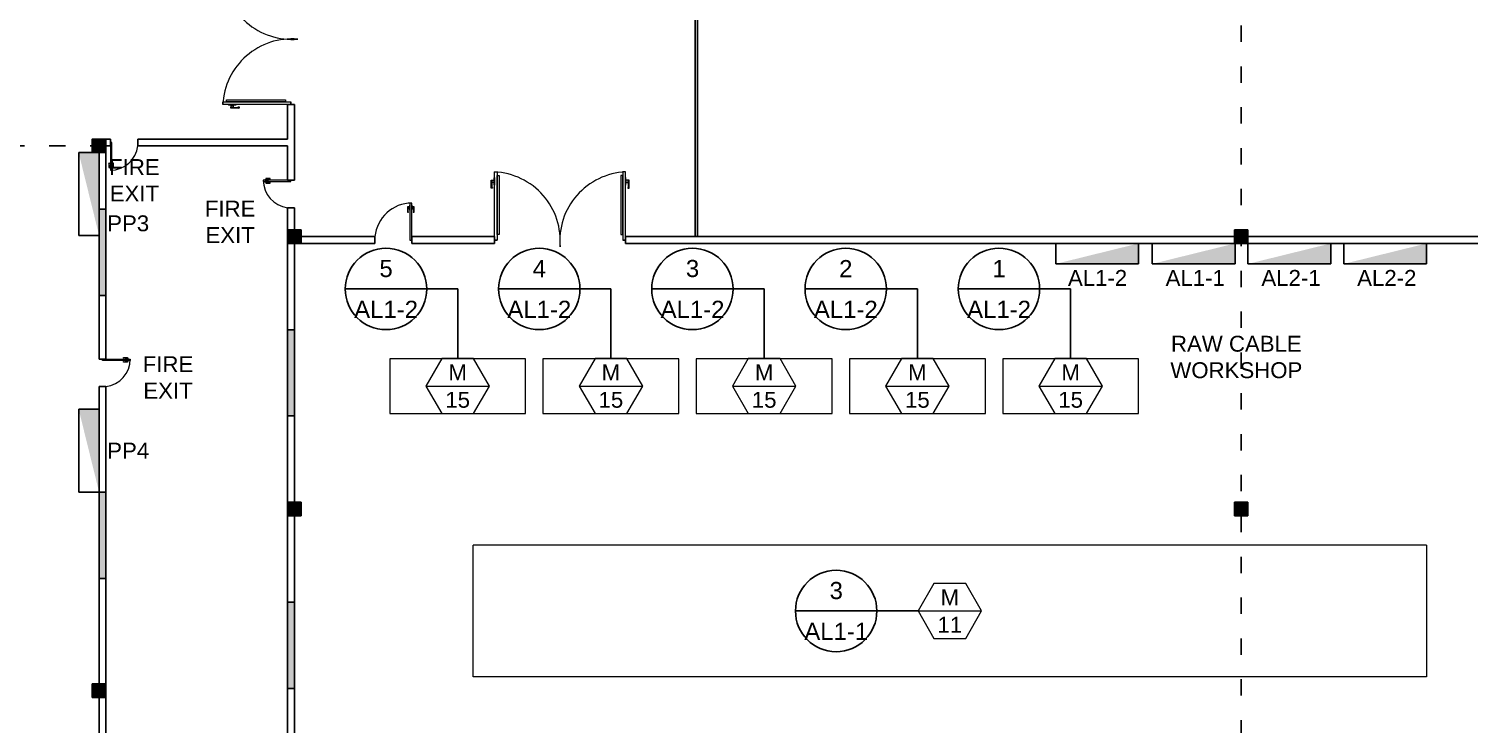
# Model space of a CAD drawing. Header units: millimetres. Extents: x 3339 to 2017737, y 4955 to 2748989.
# Drawn here: x 1619558 to 1651277, y 1248970 to 1264287 of the extents above; entities that cross this region are included whole.
import ezdxf

# ---------------------------------------------------------------- set-up
doc = ezdxf.new("R2010")
doc.units = ezdxf.units.MM
doc.header["$LTSCALE"] = 30
doc.linetypes.add('ACAD_ISO03W100', pattern=[30, 12, -18])
for name, color, linetype, lineweight in [('A-DETL-GENF', 92, 'Continuous', 13), ('A-DOOR', 31, 'Continuous', 13), ('MACHINE', 111, 'Continuous', 5)]:
    doc.layers.add(name, color=color, linetype=linetype, lineweight=lineweight)
doc.layers.add('broken line', color=7, linetype='ACAD_ISO03W100', plot=False)
for name, color, linetype in [('DIM LINES', 7, 'Continuous'), ('TEXT', 7, 'Continuous'), ('window', 92, 'Continuous')]:
    doc.layers.add(name, color=color, linetype=linetype)
doc.styles.get("Standard").update_dxf_attribs({"font": 'arial.ttf'})
doc.dimstyles.new('GREEN', dxfattribs={"dimtxt": 1000, "dimasz": 600, "dimexe": 0.18, "dimexo": 0.0625, "dimgap": 0.09, "dimtad": 2, "dimdec": 0, "dimzin": 0, "dimdsep": 46, "dimtxsty": 'Standard', "dimblk": 'ARCHTICK', "dimcen": 0.09, "dimclrd": 3, "dimclre": 3, "dimclrt": 2, "dimadec": 0, "dimazin": 0, "dimtfac": 1, "dimtdec": 0, "dimtofl": 0, "dimtmove": 0, "dimatfit": 3, "dimfxl": 1, "dimtolj": 1, "dimtzin": 0, "dimarcsym": 0})

# ---------------------------------------------------------------- blocks, each defined once
blk = doc.blocks.new('single door no base 1')
at = {"color": 0}
blk.add_line((51788, 22093), (51785, 22093), dxfattribs=at)
at = {"layer": 'A-DETL-GENF'}
for p, q in [((51748, 22864), (51741, 22858)), ((51741, 22858), (51741, 22756)), ((51748, 22750), (51748, 22864)), ((51788, 22864), (51788, 22750)), ((51794, 22858), (51788, 22864)), ((51794, 22756), (51794, 22858)), ((51710, 22826), (51697, 22826)), ((51697, 22826), (51697, 22788)), ((51708, 22788), (51697, 22788)), ((51697, 22788), (51697, 22706)), ((51697, 22788), (51710, 22788)), ((51708, 22718), (51697, 22706)), ((51697, 22706), (51716, 22706)), ((51708, 22718), (51708, 22788)), ((51716, 22718), (51708, 22718)), ((51710, 22788), (51710, 22826)), ((51741, 22823), (51710, 22823)), ((51710, 22823), (51710, 22791)), ((51710, 22791), (51741, 22791)), ((51716, 22706), (51716, 22718)), ((51741, 22791), (51741, 22823)), ((51741, 22756), (51748, 22750)), ((51788, 22750), (51794, 22756)), ((51826, 22823), (51794, 22823)), ((51794, 22823), (51794, 22791)), ((51794, 22791), (51826, 22791)), ((51827, 22718), (51819, 22718)), ((51819, 22718), (51819, 22706)), ((51819, 22706), (51839, 22706)), ((51839, 22826), (51826, 22826)), ((51826, 22826), (51826, 22788)), ((51826, 22791), (51826, 22823)), ((51826, 22788), (51839, 22788)), ((51839, 22788), (51827, 22788)), ((51827, 22788), (51827, 22718)), ((51827, 22718), (51839, 22706)), ((51839, 22788), (51839, 22826)), ((51839, 22706), (51839, 22788))]:
    blk.add_line(p, q, dxfattribs=at)
at = {"layer": 'A-DOOR', "lineweight": 18}
for p, q in [((51788, 22907), (51748, 22907)), ((51748, 22907), (51748, 22093)), ((51788, 22093), (51788, 22907)), ((51748, 22093), (51788, 22093))]:
    blk.add_line(p, q, dxfattribs=at)
at = {"layer": 'A-DOOR'}
blk.add_arc((51788, 22093), 814, 90, 174.7134, dxfattribs=at)
blk = doc.blocks.new('Poste with lines')
h = blk.add_hatch(color=2)
h.dxf.hatch_style = 1
h.paths.add_polyline_path([(13203, 12318), (12903, 12318), (12903, 12018), (13203, 12018)])
at = {"color": 0}
for p, q in [((12903, 12018), (12903, 12318)), ((12903, 12318), (13203, 12318)), ((12903, 12018), (12903, 12168)), ((13203, 12318), (13203, 12018)), ((12903, 12018), (13053, 12018)), ((13053, 12018), (12903, 12018)), ((13203, 12018), (12903, 12018))]:
    blk.add_line(p, q, dxfattribs=at)
blk = doc.blocks.new('_ArchTick')
at = {"color": 0, "linetype": 'ByBlock', "const_width": 0.15}
blk.add_lwpolyline([(-0.5, -0.5), (0.5, 0.5)], dxfattribs=at)
blk = doc.blocks.new('*D870')
at = {"layer": 'Defpoints', "color": 0, "transparency": 16777216}
for p in [(1634181, 1301709), (1674841, 1301709), (1667256, 1238709)]:
    blk.add_point(p, dxfattribs=at)
at = {"layer": 'DIM LINES', "color": 3, "linetype": 'ByBlock', "lineweight": -2, "transparency": 16777216}
for p, q in [((1634181, 1301709), (1674842, 1301709)), ((1674841, 1238709), (1674841, 1301709)), ((1667256, 1238709), (1674842, 1238709))]:
    blk.add_line(p, q, dxfattribs=at)
at = {"layer": 'DIM LINES', "color": 3, "lineweight": -2, "transparency": 16777216, "xscale": 600, "yscale": 600, "zscale": 600}
for p, rotation in [((1674841, 1301709), 90), ((1674841, 1238709), 270)]:
    blk.add_blockref('_ArchTick', p, dxfattribs=dict(at, rotation=rotation))
at = {"layer": 'DIM LINES', "color": 2, "transparency": 16777216, "insert": (1675352, 1270209), "char_height": 1000, "attachment_point": 5, "rotation": 90}
blk.add_mtext('\\A1;63000', dxfattribs=at)

msp = doc.modelspace()

# ---------------------------------------------------------------- hatches: boundary and pattern name
h = msp.add_hatch(color=2)
h.dxf.hatch_style = 1
h.paths.add_polyline_path([(1621255.787, 1261859.357), (1620955.787, 1261859.357), (1620955.787, 1261559.357), (1621255.787, 1261559.357)])
at = {"true_color": 0xf8d731}
h = msp.add_hatch(color=40, dxfattribs=at)
h.dxf.hatch_style = 1
h.paths.add_polyline_path([(1621105.787, 1261559.177), (1620655.787, 1261559.177), (1621105.787, 1259734.177)])
h = msp.add_hatch(color=40, dxfattribs=at)
h.dxf.hatch_style = 1
h.paths.add_polyline_path([(1643996.861, 1259109.177), (1643996.861, 1259559.177), (1642171.861, 1259109.177)])
h = msp.add_hatch(color=40, dxfattribs=at)
h.dxf.hatch_style = 1
h.paths.add_polyline_path([(1646121.861, 1259109.177), (1646121.861, 1259559.177), (1644296.861, 1259109.177)])
h = msp.add_hatch(color=40, dxfattribs=at)
h.dxf.hatch_style = 1
h.paths.add_polyline_path([(1648230.787, 1259109.177), (1648230.787, 1259559.177), (1646405.787, 1259109.177)])
h = msp.add_hatch(color=40, dxfattribs=at)
h.dxf.hatch_style = 1
h.paths.add_polyline_path([(1650339.712, 1259109.177), (1650339.712, 1259559.177), (1648514.712, 1259109.177)])
h = msp.add_hatch(color=40, dxfattribs=at)
h.dxf.hatch_style = 1
h.paths.add_polyline_path([(1621105.787, 1255907.709), (1620655.787, 1255907.709), (1621105.787, 1254082.709)])
at = {"layer": 'window'}
h = msp.add_hatch(dxfattribs=at)
h.set_pattern_fill('ANSI31', color=256)
h.set_pattern_definition([(45, (1576202.29589, 1250192.71543), (-0.08838834765, 0.08838834765), [])])
h.paths.add_polyline_path([(1621255.787, 1260310.826), (1621105.787, 1260310.826), (1621105.787, 1258410.826), (1621255.787, 1258410.826)])
h = msp.add_hatch(color=256, dxfattribs=at)
h.dxf.hatch_style = 1
h.paths.add_polyline_path([(1625405.787, 1257659.357), (1625257.407, 1257659.357), (1625257.407, 1255759.357), (1625405.787, 1255759.357)])
h = msp.add_hatch(dxfattribs=at)
h.set_pattern_fill('ANSI31', color=256)
h.set_pattern_definition([(45, (1576202.29589, 1243964.77762), (-0.08838834765, 0.08838834765), [])])
h.paths.add_polyline_path([(1621255.787, 1254082.889), (1621105.787, 1254082.889), (1621105.787, 1252182.889), (1621255.787, 1252182.889)])
h = msp.add_hatch(color=256, dxfattribs=at)
h.dxf.hatch_style = 1
h.paths.add_polyline_path([(1625406.147, 1251659.357), (1625257.767, 1251659.357), (1625257.767, 1249759.357), (1625406.147, 1249759.357)])

# ---------------------------------------------------------------- linework, layer by layer
at = {"color": 0}
for p, q in [((1634230.787, 1259709.357), (1634230.787, 1265709.357)), ((1634280.787, 1259709.357), (1634280.787, 1265709.357)), ((1625255.787, 1261859.357), (1625255.787, 1262616.357)), ((1625330.787, 1262676.357), (1625330.787, 1262616.357)), ((1625405.787, 1260952.357), (1625405.787, 1262616.357)), ((1621105.787, 1257012.295), (1621105.787, 1261859.357)), ((1621105.787, 1261859.357), (1621355.787, 1261859.357)), ((1621961.662, 1261859.357), (1625255.787, 1261859.357)), ((1621255.787, 1257012.295), (1621255.787, 1261709.357)), ((1621255.787, 1261709.357), (1621355.787, 1261709.357)), ((1621961.662, 1261709.357), (1625255.787, 1261709.357)), ((1625255.787, 1260952.357), (1625255.787, 1261709.357)), ((1625255.787, 1238709.357), (1625255.787, 1260346.482)), ((1625405.787, 1259709.357), (1625405.787, 1260346.482)), ((1627179.499, 1259709.357), (1625405.787, 1259709.357)), ((1627179.499, 1259709.357), (1627179.499, 1259559.357)), ((1629755.787, 1259709.357), (1627990.037, 1259709.357)), ((1629755.787, 1259709.357), (1627990.037, 1259709.357)), ((1627990.037, 1259709.357), (1627990.037, 1259559.357)), ((1629872.787, 1259634.357), (1629812.787, 1259634.357)), ((1632698.787, 1259634.357), (1632638.787, 1259634.357)), ((1667255.787, 1259709.357), (1632755.787, 1259709.357)), ((1627179.499, 1259559.357), (1625255.787, 1259559.357)), ((1625405.787, 1238859.357), (1625405.787, 1259559.357)), ((1629755.787, 1259559.357), (1627990.037, 1259559.357)), ((1667255.787, 1259559.357), (1632755.787, 1259559.357)), ((1621105.787, 1238709.357), (1621105.787, 1256406.42)), ((1621255.787, 1238709.357), (1621255.787, 1256406.42))]:
    msp.add_line(p, q, dxfattribs=at)
for p, q in [((1625255.787, 1262559.357), (1625255.787, 1262616.357)), ((1625255.787, 1262616.357), (1625405.787, 1262616.357)), ((1625405.787, 1262616.357), (1625405.787, 1262559.357)), ((1621355.787, 1261709.357), (1621355.787, 1261859.357)), ((1621961.662, 1261709.357), (1621961.662, 1261859.357)), ((1620655.787, 1259734.177), (1620655.787, 1261559.177)), ((1621105.787, 1261559.177), (1620655.787, 1261559.177)), ((1621105.787, 1261709.357), (1621255.787, 1261709.357)), ((1621105.787, 1259734.177), (1621105.787, 1261559.177)), ((1621255.787, 1261709.357), (1621255.787, 1261559.357)), ((1621255.787, 1261709.357), (1621355.787, 1261709.357)), ((1621255.787, 1261559.357), (1621255.787, 1257012.295)), ((1625255.787, 1261709.357), (1625255.787, 1260952.357)), ((1625255.787, 1260952.357), (1625405.787, 1260952.357)), ((1625255.787, 1260346.482), (1625405.787, 1260346.482)), ((1621105.787, 1259734.177), (1620655.787, 1259734.177)), ((1629755.787, 1259709.357), (1629812.787, 1259709.357)), ((1629812.787, 1259709.357), (1629812.787, 1259559.357)), ((1632755.787, 1259709.357), (1632698.787, 1259709.357)), ((1632698.787, 1259709.357), (1632698.787, 1259559.357)), ((1629812.787, 1259559.357), (1629755.787, 1259559.357)), ((1632698.787, 1259559.357), (1632755.787, 1259559.357)), ((1642171.861, 1259109.177), (1642171.861, 1259559.177)), ((1642171.861, 1259559.177), (1643996.861, 1259559.177)), ((1643996.861, 1259109.177), (1643996.861, 1259559.177)), ((1644296.861, 1259109.177), (1644296.861, 1259559.177)), ((1644296.861, 1259559.177), (1646121.861, 1259559.177)), ((1646121.861, 1259109.177), (1646121.861, 1259559.177)), ((1646405.787, 1259109.177), (1646405.787, 1259559.177)), ((1646405.787, 1259559.177), (1648230.787, 1259559.177)), ((1648230.787, 1259109.177), (1648230.787, 1259559.177)), ((1648514.712, 1259109.177), (1648514.712, 1259559.177)), ((1648514.712, 1259559.177), (1650339.712, 1259559.177)), ((1650339.712, 1259109.177), (1650339.712, 1259559.177)), ((1642171.861, 1259109.177), (1643996.861, 1259109.177)), ((1644296.861, 1259109.177), (1646121.861, 1259109.177)), ((1646405.787, 1259109.177), (1648230.787, 1259109.177)), ((1648514.712, 1259109.177), (1650339.712, 1259109.177)), ((1626526.82, 1258556.549), (1628326.82, 1258556.549)), ((1628319.36, 1258556.549), (1629001.899, 1258556.549)), ((1629001.899, 1257022.566), (1629001.899, 1258556.549)), ((1629901.458, 1258556.549), (1631701.458, 1258556.549)), ((1631693.998, 1258556.549), (1632376.537, 1258556.549)), ((1632376.537, 1257022.566), (1632376.537, 1258556.549)), ((1633276.096, 1258556.549), (1635076.096, 1258556.549)), ((1635068.636, 1258556.549), (1635751.175, 1258556.549)), ((1635751.175, 1257022.566), (1635751.175, 1258556.549)), ((1636650.734, 1258556.549), (1638450.734, 1258556.549)), ((1638443.275, 1258556.549), (1639125.813, 1258556.549)), ((1639125.813, 1257022.566), (1639125.813, 1258556.549)), ((1640025.373, 1258556.549), (1641825.373, 1258556.549)), ((1641817.913, 1258556.549), (1642500.451, 1258556.549)), ((1642500.451, 1257022.566), (1642500.451, 1258556.549)), ((1625257.407, 1257659.357), (1625257.407, 1255759.357)), ((1621255.787, 1257012.295), (1621105.787, 1257012.295)), ((1621255.787, 1256406.42), (1621105.787, 1256406.42)), ((1620655.787, 1254082.709), (1620655.787, 1255907.709)), ((1621105.787, 1255907.709), (1620655.787, 1255907.709)), ((1621105.787, 1254082.709), (1621105.787, 1255907.709)), ((1621105.787, 1254082.709), (1620655.787, 1254082.709)), ((1636440.601, 1251463.642), (1638240.601, 1251463.642)), ((1638240.601, 1251463.642), (1639140.601, 1251463.642))]:
    msp.add_line(p, q)
msp.add_lwpolyline([(1621255.787, 1261859.357), (1620955.787, 1261859.357), (1620955.787, 1261559.357), (1621255.787, 1261559.357), (1621255.787, 1261859.357)], close=True)
for centre in [(1627423.09, 1258556.549), (1630797.728, 1258556.549), (1634172.366, 1258556.549), (1637547.005, 1258556.549), (1640921.643, 1258556.549), (1637336.871, 1251463.642)]:
    msp.add_circle(centre, 896.27)
at = {"layer": 'A-DETL-GENF'}
for p, q in [((1623910.375, 1262721.357), (1625209.375, 1262721.357)), ((1623910.375, 1262676.357), (1623910.375, 1262721.357)), ((1625209.375, 1262676.357), (1623910.375, 1262676.357)), ((1623951.312, 1262616.357), (1624122.762, 1262616.357)), ((1623960.837, 1262606.832), (1623951.312, 1262616.357)), ((1624113.237, 1262606.832), (1623960.837, 1262606.832)), ((1624008.462, 1262540.157), (1624008.462, 1262559.207)), ((1624008.462, 1262559.207), (1624065.612, 1262559.207)), ((1624065.612, 1262540.157), (1624008.462, 1262540.157)), ((1624013.224, 1262559.207), (1624013.224, 1262606.832)), ((1624013.224, 1262606.832), (1624060.849, 1262606.832)), ((1624060.849, 1262559.207), (1624013.224, 1262559.207)), ((1624060.849, 1262606.832), (1624060.849, 1262559.207)), ((1624065.612, 1262559.207), (1624065.612, 1262540.157)), ((1624065.612, 1262540.157), (1624065.612, 1262557.328)), ((1624065.612, 1262557.328), (1624171.441, 1262557.328)), ((1624189.222, 1262540.157), (1624065.612, 1262540.157)), ((1624122.762, 1262616.357), (1624113.237, 1262606.832)), ((1624171.441, 1262557.328), (1624171.441, 1262568.899)), ((1624171.441, 1262568.899), (1624189.222, 1262568.899)), ((1624171.441, 1262557.328), (1624188.611, 1262540.157)), ((1624189.222, 1262568.899), (1624189.222, 1262540.157)), ((1625209.375, 1262721.357), (1625209.375, 1262676.357)), ((1621317.687, 1261324.95), (1621317.687, 1261263.145)), ((1621332.057, 1261324.95), (1621317.687, 1261324.95)), ((1621326.272, 1261316.059), (1621317.687, 1261324.645)), ((1621317.687, 1261263.145), (1621326.272, 1261263.145)), ((1621327.212, 1261263.145), (1621317.687, 1261263.145)), ((1621317.687, 1261263.145), (1621317.687, 1261234.57)), ((1621317.687, 1261234.57), (1621327.212, 1261234.57)), ((1621326.272, 1261263.145), (1621326.272, 1261316.059)), ((1621326.272, 1261316.059), (1621332.057, 1261316.059)), ((1621327.212, 1261234.57), (1621327.212, 1261263.145)), ((1621327.212, 1261260.764), (1621327.212, 1261236.951)), ((1621351.024, 1261260.764), (1621327.212, 1261260.764)), ((1621327.212, 1261236.951), (1621351.024, 1261236.951)), ((1621332.057, 1261316.059), (1621332.057, 1261324.95)), ((1621355.787, 1261291.72), (1621351.024, 1261286.957)), ((1621351.024, 1261286.957), (1621351.024, 1261210.757)), ((1621351.024, 1261236.951), (1621351.024, 1261260.764)), ((1621351.024, 1261210.757), (1621355.787, 1261205.995)), ((1621355.787, 1261205.995), (1621355.787, 1261291.72)), ((1621390.549, 1261286.957), (1621385.787, 1261291.72)), ((1621385.787, 1261291.72), (1621385.787, 1261205.995)), ((1621385.787, 1261205.995), (1621390.549, 1261210.757)), ((1621390.549, 1261210.757), (1621390.549, 1261286.957)), ((1621414.362, 1261260.764), (1621390.549, 1261260.764)), ((1621390.549, 1261260.764), (1621390.549, 1261236.951)), ((1621390.549, 1261236.951), (1621414.362, 1261236.951)), ((1621423.887, 1261324.95), (1621409.516, 1261324.95)), ((1621409.516, 1261324.95), (1621409.516, 1261316.059)), ((1621409.516, 1261316.059), (1621415.301, 1261316.059)), ((1621414.362, 1261263.145), (1621414.362, 1261234.57)), ((1621423.887, 1261263.145), (1621414.362, 1261263.145)), ((1621414.362, 1261236.951), (1621414.362, 1261260.764)), ((1621414.362, 1261234.57), (1621423.887, 1261234.57)), ((1621415.301, 1261316.059), (1621423.887, 1261324.645)), ((1621415.301, 1261316.059), (1621415.301, 1261263.145)), ((1621415.301, 1261263.145), (1621423.887, 1261263.145)), ((1621423.887, 1261263.145), (1621423.887, 1261324.95)), ((1621423.887, 1261234.57), (1621423.887, 1261263.145)), ((1624757.187, 1260957.12), (1624752.424, 1260952.357)), ((1624752.424, 1260952.357), (1624838.149, 1260952.357)), ((1624752.424, 1260922.357), (1624757.187, 1260917.595)), ((1624838.149, 1260922.357), (1624752.424, 1260922.357)), ((1624833.387, 1260957.12), (1624757.187, 1260957.12)), ((1624757.187, 1260917.595), (1624833.387, 1260917.595)), ((1624809.574, 1260990.457), (1624780.999, 1260990.457)), ((1624780.999, 1260990.457), (1624780.999, 1260980.932)), ((1624780.999, 1260980.932), (1624809.574, 1260980.932)), ((1624809.574, 1260893.782), (1624780.999, 1260893.782)), ((1624780.999, 1260893.782), (1624780.999, 1260884.257)), ((1624780.999, 1260884.257), (1624809.574, 1260884.257)), ((1624807.193, 1260980.932), (1624783.38, 1260980.932)), ((1624783.38, 1260980.932), (1624783.38, 1260957.12)), ((1624783.38, 1260957.12), (1624807.193, 1260957.12)), ((1624807.193, 1260917.595), (1624783.38, 1260917.595)), ((1624783.38, 1260917.595), (1624783.38, 1260893.782)), ((1624783.38, 1260893.782), (1624807.193, 1260893.782)), ((1624807.193, 1260957.12), (1624807.193, 1260980.932)), ((1624807.193, 1260893.782), (1624807.193, 1260917.595)), ((1624871.379, 1260990.457), (1624809.574, 1260990.457)), ((1624809.574, 1260990.457), (1624809.574, 1260981.872)), ((1624809.574, 1260980.932), (1624809.574, 1260990.457)), ((1624809.574, 1260981.872), (1624862.489, 1260981.872)), ((1624809.574, 1260884.257), (1624809.574, 1260893.782)), ((1624862.489, 1260892.843), (1624809.574, 1260892.843)), ((1624809.574, 1260892.843), (1624809.574, 1260884.257)), ((1624809.574, 1260884.257), (1624871.379, 1260884.257)), ((1624838.149, 1260952.357), (1624833.387, 1260957.12)), ((1624833.387, 1260917.595), (1624838.149, 1260922.357)), ((1624862.489, 1260981.872), (1624871.074, 1260990.457)), ((1624862.489, 1260981.872), (1624862.489, 1260976.087)), ((1624862.489, 1260976.087), (1624871.379, 1260976.087)), ((1624871.379, 1260898.628), (1624862.489, 1260898.628)), ((1624862.489, 1260898.628), (1624862.489, 1260892.843)), ((1624862.489, 1260892.843), (1624871.074, 1260884.257)), ((1624871.379, 1260976.087), (1624871.379, 1260990.457)), ((1624871.379, 1260884.257), (1624871.379, 1260898.628)), ((1629736.587, 1260899.532), (1629736.587, 1260956.682)), ((1629736.587, 1260956.682), (1629755.637, 1260956.682)), ((1629736.587, 1260775.922), (1629736.587, 1260899.532)), ((1629736.587, 1260899.532), (1629753.757, 1260899.532)), ((1629755.637, 1260899.532), (1629736.587, 1260899.532)), ((1629753.757, 1260899.532), (1629753.757, 1260793.703)), ((1629755.637, 1260956.682), (1629755.637, 1260899.532)), ((1629755.637, 1260904.295), (1629755.637, 1260951.92)), ((1629755.637, 1260951.92), (1629803.262, 1260951.92)), ((1629803.262, 1260904.295), (1629755.637, 1260904.295)), ((1629803.262, 1261004.307), (1629812.787, 1261013.832)), ((1629803.262, 1260851.907), (1629803.262, 1261004.307)), ((1629803.262, 1260951.92), (1629803.262, 1260904.295)), ((1629812.787, 1260842.382), (1629803.262, 1260851.907)), ((1629812.787, 1261013.832), (1629812.787, 1260842.382)), ((1629872.787, 1259755.769), (1629872.787, 1261054.769)), ((1629872.787, 1261054.769), (1629917.787, 1261054.769)), ((1629917.787, 1261054.769), (1629917.787, 1259755.769)), ((1632593.787, 1261054.769), (1632593.787, 1259755.769)), ((1632638.787, 1261054.769), (1632593.787, 1261054.769)), ((1632638.787, 1259755.769), (1632638.787, 1261054.769)), ((1632698.787, 1261013.832), (1632698.787, 1260842.382)), ((1632708.312, 1261004.307), (1632698.787, 1261013.832)), ((1632698.787, 1260842.382), (1632708.312, 1260851.907)), ((1632708.312, 1260851.907), (1632708.312, 1261004.307)), ((1632755.937, 1260951.92), (1632708.312, 1260951.92)), ((1632708.312, 1260951.92), (1632708.312, 1260904.295)), ((1632708.312, 1260904.295), (1632755.937, 1260904.295)), ((1632774.987, 1260956.682), (1632755.937, 1260956.682)), ((1632755.937, 1260956.682), (1632755.937, 1260899.532)), ((1632755.937, 1260904.295), (1632755.937, 1260951.92)), ((1632755.937, 1260899.532), (1632774.987, 1260899.532)), ((1632774.987, 1260899.532), (1632757.816, 1260899.532)), ((1632757.816, 1260899.532), (1632757.816, 1260793.703)), ((1632774.987, 1260899.532), (1632774.987, 1260956.682)), ((1632774.987, 1260775.922), (1632774.987, 1260899.532)), ((1629753.757, 1260793.703), (1629736.587, 1260776.533)), ((1629765.328, 1260775.922), (1629736.587, 1260775.922)), ((1629753.757, 1260793.703), (1629765.328, 1260793.703)), ((1629765.328, 1260793.703), (1629765.328, 1260775.922)), ((1632757.816, 1260793.703), (1632746.245, 1260793.703)), ((1632746.245, 1260793.703), (1632746.245, 1260775.922)), ((1632746.245, 1260775.922), (1632774.987, 1260775.922)), ((1632757.816, 1260793.703), (1632774.987, 1260776.533)), ((1629917.787, 1259755.769), (1629872.787, 1259755.769)), ((1632593.787, 1259755.769), (1632638.787, 1259755.769)), ((1621640.194, 1257050.395), (1621701.999, 1257050.395)), ((1621640.194, 1257036.025), (1621640.194, 1257050.395)), ((1621649.085, 1257041.81), (1621640.499, 1257050.395)), ((1621701.999, 1257041.81), (1621649.085, 1257041.81)), ((1621649.085, 1257041.81), (1621649.085, 1257036.025)), ((1621701.999, 1257050.395), (1621701.999, 1257041.81)), ((1621701.999, 1257040.87), (1621701.999, 1257050.395)), ((1621701.999, 1257050.395), (1621730.574, 1257050.395)), ((1621730.574, 1257040.87), (1621701.999, 1257040.87)), ((1621704.38, 1257040.87), (1621728.193, 1257040.87)), ((1621704.38, 1257017.058), (1621704.38, 1257040.87)), ((1621728.193, 1257040.87), (1621728.193, 1257017.058)), ((1621730.574, 1257050.395), (1621730.574, 1257040.87)), ((1621649.085, 1257036.025), (1621640.194, 1257036.025)), ((1621640.194, 1256944.195), (1621640.194, 1256958.566)), ((1621640.194, 1256958.566), (1621649.085, 1256958.566)), ((1621701.999, 1256944.195), (1621640.194, 1256944.195)), ((1621649.085, 1256952.781), (1621640.499, 1256944.195)), ((1621649.085, 1256958.566), (1621649.085, 1256952.781)), ((1621649.085, 1256952.781), (1621701.999, 1256952.781)), ((1621673.424, 1257012.295), (1621678.187, 1257017.058)), ((1621759.149, 1257012.295), (1621673.424, 1257012.295)), ((1621678.187, 1256977.533), (1621673.424, 1256982.295)), ((1621673.424, 1256982.295), (1621759.149, 1256982.295)), ((1621678.187, 1257017.058), (1621754.387, 1257017.058)), ((1621754.387, 1256977.533), (1621678.187, 1256977.533)), ((1621701.999, 1256953.72), (1621730.574, 1256953.72)), ((1621701.999, 1256944.195), (1621701.999, 1256953.72)), ((1621701.999, 1256952.781), (1621701.999, 1256944.195)), ((1621730.574, 1256944.195), (1621701.999, 1256944.195)), ((1621728.193, 1257017.058), (1621704.38, 1257017.058)), ((1621704.38, 1256953.72), (1621704.38, 1256977.533)), ((1621704.38, 1256977.533), (1621728.193, 1256977.533)), ((1621728.193, 1256953.72), (1621704.38, 1256953.72)), ((1621728.193, 1256977.533), (1621728.193, 1256953.72)), ((1621730.574, 1256953.72), (1621730.574, 1256944.195)), ((1621754.387, 1257017.058), (1621759.149, 1257012.295)), ((1621759.149, 1256982.295), (1621754.387, 1256977.533))]:
    msp.add_line(p, q, dxfattribs=at)
at = {"layer": 'A-DOOR', "lineweight": 18}
for p, q in [((1623830.787, 1262616.357), (1623830.787, 1262676.357)), ((1623830.787, 1262676.357), (1625330.787, 1262676.357)), ((1625330.787, 1262616.357), (1623830.787, 1262616.357)), ((1625330.787, 1262616.357), (1625330.787, 1262676.357)), ((1621385.787, 1261784.357), (1621355.787, 1261784.357)), ((1621355.787, 1261784.357), (1621355.787, 1261173.857)), ((1621385.787, 1261173.857), (1621385.787, 1261784.357)), ((1621355.787, 1261173.857), (1621385.787, 1261173.857)), ((1625330.787, 1260952.357), (1624720.287, 1260952.357)), ((1624720.287, 1260952.357), (1624720.287, 1260922.357)), ((1624720.287, 1260922.357), (1625330.787, 1260922.357)), ((1625330.787, 1260922.357), (1625330.787, 1260952.357)), ((1629812.787, 1259634.357), (1629812.787, 1261134.357)), ((1629812.787, 1261134.357), (1629872.787, 1261134.357)), ((1629872.787, 1261134.357), (1629872.787, 1259634.357)), ((1632698.787, 1261134.357), (1632638.787, 1261134.357)), ((1632638.787, 1261134.357), (1632638.787, 1259634.357)), ((1632698.787, 1259634.357), (1632698.787, 1261134.357)), ((1629812.787, 1259634.357), (1629872.787, 1259634.357)), ((1632698.787, 1259634.357), (1632638.787, 1259634.357)), ((1621180.787, 1256982.295), (1621180.787, 1257012.295)), ((1621180.787, 1257012.295), (1621791.287, 1257012.295)), ((1621791.287, 1256982.295), (1621180.787, 1256982.295)), ((1621791.287, 1257012.295), (1621791.287, 1256982.295))]:
    msp.add_line(p, q, dxfattribs=at)
at = {"layer": 'A-DOOR'}
for centre, radius, start, end in [((1625349.314, 1265573.872), 1520.211, 182.6963499, 274.961307), ((1625349.314, 1262544.842), 1520.211, 85.038693, 177.3036501), ((1621355.787, 1261784.357), 610.5, 270, 352.94338), ((1625330.787, 1260952.357), 610.5, 180, 262.94338), ((1629741.272, 1259615.83), 1520.211, 355.038693, 87.3036501), ((1632770.302, 1259615.83), 1520.211, 92.6963499, 184.961307), ((1621180.787, 1257012.295), 610.5, 277.05662, 0)]:
    msp.add_arc(centre, radius, start, end, dxfattribs=at)
at = {"layer": 'broken line'}
for p, q in [((1646257.227, 1289559.537), (1646255.787, 1239009.537)), ((1589405.787, 1261709.537), (1620955.787, 1261709.537))]:
    msp.add_line(p, q, dxfattribs=at)
at = {"layer": 'MACHINE'}
for p, q in [((1630498.309, 1257016.348), (1627505.488, 1257016.348)), ((1627505.488, 1257016.348), (1627505.488, 1255816.348)), ((1630498.309, 1255816.348), (1630498.309, 1257016.348)), ((1633872.947, 1257016.348), (1630880.127, 1257016.348)), ((1630880.127, 1257016.348), (1630880.127, 1255816.348)), ((1633872.947, 1255816.348), (1633872.947, 1257016.348)), ((1637247.585, 1257016.348), (1634254.765, 1257016.348)), ((1634254.765, 1257016.348), (1634254.765, 1255816.348)), ((1637247.585, 1255816.348), (1637247.585, 1257016.348)), ((1640622.223, 1257016.348), (1637629.403, 1257016.348)), ((1637629.403, 1257016.348), (1637629.403, 1255816.348)), ((1640622.223, 1255816.348), (1640622.223, 1257016.348)), ((1643996.861, 1257016.348), (1641004.041, 1257016.348)), ((1641004.041, 1257016.348), (1641004.041, 1255816.348)), ((1643996.861, 1255816.348), (1643996.861, 1257016.348)), ((1628301.899, 1256416.348), (1629701.899, 1256416.348)), ((1631676.537, 1256416.348), (1633076.537, 1256416.348)), ((1635051.175, 1256416.348), (1636451.175, 1256416.348)), ((1638425.813, 1256416.348), (1639825.813, 1256416.348)), ((1641800.451, 1256416.348), (1643200.451, 1256416.348)), ((1627505.488, 1255816.348), (1630498.309, 1255816.348)), ((1630880.127, 1255816.348), (1633872.947, 1255816.348)), ((1634254.765, 1255816.348), (1637247.585, 1255816.348)), ((1637629.403, 1255816.348), (1640622.223, 1255816.348)), ((1641004.041, 1255816.348), (1643996.861, 1255816.348)), ((1650339.667, 1252913.642), (1629339.667, 1252913.642)), ((1629339.667, 1250013.642), (1629339.667, 1252913.642)), ((1650339.667, 1252913.642), (1650339.667, 1250013.642)), ((1639139.667, 1251463.642), (1640539.667, 1251463.642)), ((1650339.667, 1250013.642), (1629339.667, 1250013.642))]:
    msp.add_line(p, q, dxfattribs=at)
for points in [[(1628651.899, 1257022.566), (1628301.899, 1256416.348), (1628651.899, 1255810.131), (1629351.899, 1255810.131), (1629701.899, 1256416.348), (1629351.899, 1257022.566)], [(1632026.537, 1257022.566), (1631676.537, 1256416.348), (1632026.537, 1255810.131), (1632726.537, 1255810.131), (1633076.537, 1256416.348), (1632726.537, 1257022.566)], [(1635401.175, 1257022.566), (1635051.175, 1256416.348), (1635401.175, 1255810.131), (1636101.175, 1255810.131), (1636451.175, 1256416.348), (1636101.175, 1257022.566)], [(1638775.813, 1257022.566), (1638425.813, 1256416.348), (1638775.813, 1255810.131), (1639475.813, 1255810.131), (1639825.813, 1256416.348), (1639475.813, 1257022.566)], [(1642150.451, 1257022.566), (1641800.451, 1256416.348), (1642150.451, 1255810.131), (1642850.451, 1255810.131), (1643200.451, 1256416.348), (1642850.451, 1257022.566)], [(1639489.667, 1252069.859), (1639139.667, 1251463.642), (1639489.667, 1250857.424), (1640189.667, 1250857.424), (1640539.667, 1251463.642), (1640189.667, 1252069.859)]]:
    msp.add_lwpolyline(points, close=True, dxfattribs=at)
at = {"layer": 'window'}
for p, q in [((1621105.787, 1260310.826), (1621255.787, 1260310.826)), ((1621105.787, 1258410.826), (1621255.787, 1258410.826)), ((1625257.407, 1257659.357), (1625405.787, 1257659.357)), ((1625257.407, 1255759.357), (1625405.787, 1255759.357)), ((1621105.787, 1254082.889), (1621255.787, 1254082.889)), ((1621105.787, 1252182.889), (1621255.787, 1252182.889)), ((1625257.767, 1251659.357), (1625406.147, 1251659.357)), ((1625257.767, 1249759.357), (1625406.147, 1249759.357))]:
    msp.add_line(p, q, dxfattribs=at)

# ---------------------------------------------------------------- block references
at = {"color": 0}
for name, p in [('single door no base 1', (1576202.296, 1237541.247)), ('Poste with lines', (1612352.296, 1247541.247)), ('Poste with lines', (1612352.296, 1247541.247)), ('Poste with lines', (1633202.296, 1247541.247)), ('Poste with lines', (1612352.656, 1241541.247)), ('Poste with lines', (1633202.656, 1241541.247)), ('Poste with lines', (1608052.296, 1237541.247))]:
    msp.add_blockref(name, p, dxfattribs=at)

# ---------------------------------------------------------------- texts
at = {"attachment_point": 5}
for s, width, insert, char_height in [('5', 1374.9656, (1627424.955, 1259004.684), 377.359), ('4', 1374.9656, (1630799.593, 1259004.684), 377.359), ('3', 1374.9656, (1634174.231, 1259004.684), 377.359), ('2', 1374.9656, (1637548.87, 1259004.684), 377.359), ('1', 1374.9656, (1640923.508, 1259004.684), 377.359), ('\\pxqc,t0.39537;AL1-2', 377.35925, (1627424.955, 1258108.414), 377.35925), ('\\pxqc,t0.39537;AL1-2', 377.35925, (1630799.593, 1258108.414), 377.35925), ('\\pxqc,t0.39537;AL1-2', 377.35925, (1634174.231, 1258108.414), 377.35925), ('\\pxqc,t0.39537;AL1-2', 377.35925, (1637548.87, 1258108.414), 377.35925), ('\\pxqc,t0.39537;AL1-2', 377.35925, (1640923.508, 1258108.414), 377.35925), ('3', 1374.9656, (1637338.736, 1251911.777), 377.359), ('\\pxqc,t0.39537;AL1-1', 377.35925, (1637338.736, 1251015.507), 377.35925)]:
    msp.add_mtext_dynamic_manual_height_columns(s, width=width, gutter_width=1886.796, heights=[0], dxfattribs=dict(at, insert=insert, char_height=char_height))
at = {"layer": 'MACHINE', "char_height": 350, "attachment_point": 5}
for s, width, gutter_width, insert in [('\\pxqc,t0,1;M', 1073.77782, 2002.986, (1629001.899, 1256719.457)), ('\\pxqc,t0,1;M', 1073.77782, 2002.986, (1632376.537, 1256719.457)), ('\\pxqc,t0,1;M', 1073.77782, 2002.986, (1635751.175, 1256719.457)), ('\\pxqc,t0,1;M', 1073.77782, 2002.986, (1639125.813, 1256719.457)), ('\\pxqc,t0,1;M', 1073.77782, 2002.986, (1642500.451, 1256719.457)), ('\\pxqc;15', 1274.05619, 2757.711, (1629001.899, 1256113.239)), ('\\pxqc;15', 1274.05619, 2757.711, (1632376.537, 1256113.239)), ('\\pxqc;15', 1274.05619, 2757.711, (1635751.175, 1256113.239)), ('\\pxqc;15', 1274.05619, 2757.711, (1639125.813, 1256113.239)), ('\\pxqc;15', 1274.05619, 2757.711, (1642500.451, 1256113.239)), ('\\pxqc,t0,1;M', 1073.77782, 2002.986, (1639839.667, 1251766.751)), ('\\pxqc;11', 1274.05619, 2757.711, (1639839.667, 1251160.533))]:
    msp.add_mtext_dynamic_manual_height_columns(s, width=width, gutter_width=gutter_width, heights=[0], dxfattribs=dict(at, insert=insert))
at = {"layer": 'TEXT', "char_height": 350, "attachment_point": 1}
for s, width, insert in [('\\pxqc;FIRE EXIT', 1254.53393, (1621255.787, 1261416.718)), ('\\pxqc;FIRE EXIT', 1254.53393, (1623364.202, 1260501.522)), ('\\pxqc;RAW CABLE WORKSHOP', 4394.73285, (1643952.492, 1257525.846)), ('\\pxqc;FIRE EXIT', 1254.53393, (1621995.899, 1257074.682))]:
    msp.add_mtext_dynamic_manual_height_columns(s, width=width, gutter_width=0, heights=[1406.025], dxfattribs=dict(at, insert=insert))
at = {"layer": 'TEXT', "color": 40, "true_color": 0xf8d731, "char_height": 350, "attachment_point": 1}
for s, width, insert in [('\\pxqc;PP3', 837.91337, (1621327.563, 1260177.637)), ('\\pxqc;AL1-2', 784.99065, (1642700.827, 1258975.357)), ('\\pxqc;AL1-1', 837.91337, (1644825.827, 1258975.357)), ('\\pxqc;AL2-1', 837.91337, (1646934.752, 1258975.357)), ('\\pxqc;AL2-2', 837.91337, (1649043.678, 1258975.357)), ('\\pxqc;PP4', 837.91337, (1621327.563, 1255170.925))]:
    msp.add_mtext_dynamic_manual_height_columns(s, width=width, gutter_width=0, heights=[0], dxfattribs=dict(at, insert=insert))

# ---------------------------------------------------------------- dimensions: what is measured, and where the dimension line sits
at = {"layer": 'DIM LINES', "color": 0}
dim = msp.add_linear_dim(base=(1674841.468, 1301709.357), p1=(1667255.787, 1238709.357), p2=(1634180.787, 1301709.357), angle=90, dimstyle='GREEN', dxfattribs=at)
dim.commit()
dim.dimension.update_dxf_attribs({"geometry": '*D870', "text_midpoint": (1675352.472, 1270209.357)})

doc.saveas('drawing.dxf')
